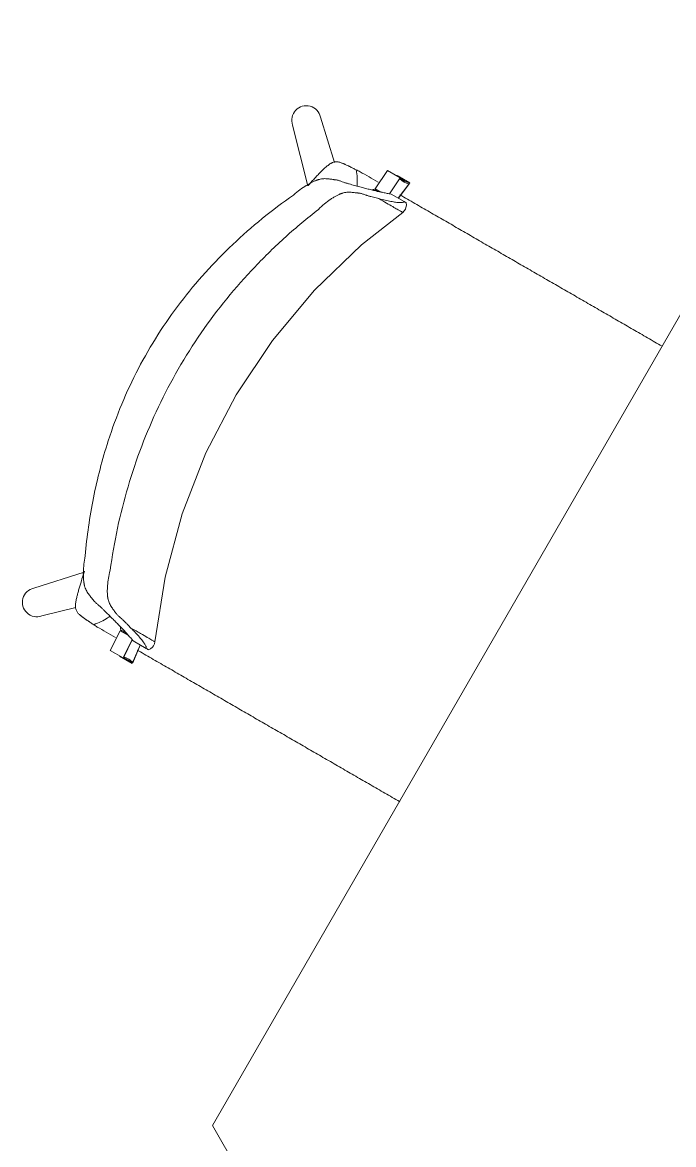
# Model space of a CAD drawing. Header units: millimetres. Extents: x 155927 to 295199, y -4084 to 97293.
# Drawn here: x 174905 to 175493, y 24192 to 25206 of the extents above; entities that cross this region are included whole.
import ezdxf

# ---------------------------------------------------------------- set-up
doc = ezdxf.new("R2010")
doc.units = ezdxf.units.MM
doc.header["$MEASUREMENT"] = 0
doc.layers.add('I-FURN', color=8, linetype='CONTINUOUS', lineweight=9)

msp = doc.modelspace()

# ---------------------------------------------------------------- linework, layer by layer
at = {"layer": 'I-FURN'}
for p, q in [((175651.8, 25205.5), (175076.8, 24209.6)), ((175187.2, 25079.1), (175174.4, 25119.9)), ((175149.3, 25112.8), (175163.1, 25057.9)), ((175223.9, 25055.4), (175235, 25071.9)), ((175235, 25071.9), (175246.5, 25065.3)), ((175246.5, 25065.3), (175236.8, 25050.8)), ((175255.1, 25060.7), (175243.6, 25067.3)), ((175244.7, 25046.8), (175255.1, 25060.7)), ((175244.8, 25046.8), (175254.6, 25059.9)), ((175226, 25053), (175223.4, 25054.5)), ((175229, 25052.4), (175223.9, 25055.4)), ((175238.3, 25050.5), (175250.1, 25043.7)), ((175251.1, 25036.9), (175251.7, 25038.3)), ((175251.7, 25038.3), (175252.1, 25040.5)), ((175252.1, 25040.5), (175251.9, 25042.7)), ((175211.6, 25004.7), (175248.7, 25034)), ((175248.7, 25034), (175250.1, 25035.3)), ((175250.1, 25035.3), (175251.1, 25036.9)), ((175169, 24963.7), (175211.6, 25004.7)), ((175131, 24918.4), (175169, 24963.7)), ((175098.2, 24869.2), (175131, 24918.4)), ((175070.9, 24816.8), (175098.2, 24869.2)), ((175049.4, 24761.7), (175070.9, 24816.8)), ((175034, 24704.6), (175049.4, 24761.7)), ((174961, 24709), (174915.6, 24694.7)), ((175024.8, 24646.2), (175034, 24704.6)), ((174922.7, 24669.6), (174953.5, 24677.3)), ((174984.6, 24638.4), (174993.4, 24656.3)), ((174993.4, 24656.3), (175001.1, 24651.9)), ((174993.9, 24657.1), (174999, 24654.1)), ((175004.3, 24648.2), (174996.2, 24631.7)), ((175004.3, 24648.1), (174996.7, 24632.5)), ((175004.4, 24626.6), (175011.6, 24643.3)), ((175004.9, 24627.4), (175011.7, 24643.3)), ((175005.3, 24647), (175017.1, 24640.2)), ((175023.5, 24642.7), (175022.6, 24641.5)), ((175024.4, 24644.4), (175023.5, 24642.7)), ((175024.8, 24646.2), (175024.4, 24644.4)), ((174996.2, 24631.7), (174984.6, 24638.4)), ((174992.9, 24633.2), (175004.4, 24626.6)), ((175020.9, 24640), (175018.9, 24639.1)), ((175022.6, 24641.5), (175020.9, 24640)), ((175076.8, 24209.6), (175651.8, 23213.7))]:
    msp.add_line(p, q, dxfattribs=at)
for centre, start, end in [((175161.6, 25117.2), 11.9662, 199.5824), ((174918.3, 24681.9), 101.9896, 289.6059)]:
    msp.add_arc(centre, 13.1, start, end, dxfattribs=at)
for centre, start_param, end_param in [((175247.1, 25084.3), 0.238848, 0.322489), ((175258.2, 25076.8), 6.026179, 6.605675), ((175258.7, 25077.7), 6.026179, 6.605675), ((174992, 24615.8), 2.819103, 3.398599), ((174991.5, 24615), 2.819103, 3.398599)]:
    msp.add_ellipse(centre, major_axis=(-8.7, -15.1), ratio=0.978487, start_param=start_param, end_param=end_param, dxfattribs=at)
for points, knots in [([(175163.2, 25058.3), (175164.8, 25060), (175167.4, 25062.9), (175170.5, 25066.2), (175172.2, 25068), (175173.6, 25069.4), (175174.8, 25070.6), (175175.9, 25071.8), (175177.1, 25072.9), (175178.4, 25074.2), (175179.9, 25075.4), (175181.3, 25076.5), (175182.4, 25077.4), (175183.3, 25078), (175184, 25078.4), (175184.7, 25078.7), (175185.7, 25079.2), (175187, 25079.6), (175188.5, 25079.8), (175189.9, 25079.7), (175191.1, 25079.4), (175192.5, 25079.1), (175193.6, 25078.6), (175194.4, 25078.3), (175194.9, 25078.1), (175195.3, 25078), (175195.7, 25077.8), (175196.1, 25077.6), (175196.9, 25077.2), (175198.1, 25076.7), (175199.2, 25076.2), (175200.1, 25075.8), (175200.8, 25075.4), (175201.5, 25075), (175202.5, 25074.6), (175204.3, 25073.7), (175205.8, 25072.9), (175206.7, 25072.4)], [0, 0, 0, 0, 0.125, 0.1875, 0.21875, 0.25, 0.28125, 0.3125, 0.34375, 0.375, 0.40625, 0.4375, 0.46875, 0.484375, 0.5, 0.515625, 0.53125, 0.5625, 0.59375, 0.625, 0.65625, 0.6875, 0.71875, 0.734375, 0.742188, 0.75, 0.757812, 0.765625, 0.78125, 0.8125, 0.84375, 0.859375, 0.875, 0.890625, 0.90625, 0.9375, 1, 1, 1, 1]), ([(175207.6, 25057.3), (175207.6, 25057.7), (175207.8, 25060.3), (175207.7, 25065.3), (175207.2, 25070), (175206.7, 25072.4)], [0.93933321, 0.93933321, 0.93933321, 0.93933321, 0.94444444, 0.97222222, 1, 1, 1, 1]), ([(175150, 25049.7), (175152, 25051.5), (175156, 25054.6), (175160.7, 25057.8), (175164.3, 25059.9), (175166.9, 25061.3), (175169, 25062.2), (175170.4, 25062.8), (175171.2, 25063.1), (175171.8, 25063.3), (175172.4, 25063.5), (175173.2, 25063.7), (175174.5, 25064.1), (175176.3, 25064.4), (175178.4, 25064.5), (175180.3, 25064.4), (175182.2, 25064.2), (175183.9, 25064), (175185.3, 25063.8), (175186.3, 25063.6), (175186.9, 25063.5), (175187.3, 25063.5), (175187.7, 25063.4), (175188.2, 25063.4), (175189.1, 25063.2), (175190.3, 25063), (175191.6, 25062.6), (175193.3, 25062), (175194.9, 25061.4), (175196.5, 25060.8), (175197.8, 25060.4), (175199.1, 25060.1), (175200.8, 25059.6), (175203.7, 25058.8), (175207.7, 25057.7), (175212.2, 25056.5), (175216.5, 25055.4), (175220.6, 25054.3), (175224.4, 25053.4), (175227.8, 25052.6), (175229.9, 25052.2), (175230.9, 25052)], [0, 0, 0, 0, 0.035714, 0.071429, 0.089286, 0.107143, 0.125, 0.133929, 0.138393, 0.142857, 0.147321, 0.151786, 0.160714, 0.178571, 0.196429, 0.214286, 0.232143, 0.25, 0.267857, 0.276786, 0.28125, 0.285714, 0.290179, 0.294643, 0.303571, 0.321429, 0.339286, 0.357143, 0.392857, 0.410714, 0.428571, 0.446429, 0.464286, 0.5, 0.571429, 0.642857, 0.714286, 0.785714, 0.857143, 0.928571, 1, 1, 1, 1]), ([(174961.9, 24723.9), (174963.4, 24741.5), (174968.4, 24776.5), (174983.2, 24833.7), (175008.1, 24893.9), (175046.3, 24953.7), (175086.1, 24997.6), (175121.5, 25028.7), (175140.3, 25042.9), (175150, 25049.7)], [-1, -1, -1, -1, -0.863636, -0.727273, -0.545455, -0.363636, -0.181818, -0.090909, 0, 0, 0, 0]), ([(175227.1, 25046.5), (175225.5, 25046.9), (175223.2, 25047.5), (175220.4, 25048.2), (175218.8, 25048.6), (175217.6, 25049), (175216.4, 25049.3), (175215, 25049.8), (175213.6, 25050.3), (175212.2, 25050.8), (175211, 25051.1), (175210, 25051.3), (175209.1, 25051.5), (175208.7, 25051.5), (175208.3, 25051.5), (175207.9, 25051.6), (175207.4, 25051.6), (175206.4, 25051.7), (175205, 25051.9), (175203.2, 25052.1), (175201.4, 25052.2), (175199.4, 25052.2), (175197.3, 25052.1), (175195.5, 25051.7), (175194.2, 25051.4), (175193.5, 25051.1), (175192.9, 25050.9), (175192.3, 25050.7), (175191.6, 25050.3), (175190.2, 25049.7), (175188.2, 25048.7), (175185.8, 25047.3), (175182.4, 25045.1), (175178.1, 25041.8), (175174.4, 25038.5), (175172.6, 25036.7)], [0, 0, 0, 0, 0.125, 0.1875, 0.21875, 0.25, 0.28125, 0.3125, 0.375, 0.40625, 0.4375, 0.46875, 0.484375, 0.492188, 0.5, 0.507812, 0.515625, 0.53125, 0.5625, 0.59375, 0.625, 0.65625, 0.6875, 0.71875, 0.734375, 0.742188, 0.75, 0.757812, 0.765625, 0.78125, 0.8125, 0.84375, 0.875, 0.9375, 1, 1, 1, 1]), ([(175223.9, 25055.3), (175223.5, 25055.2), (175222.8, 25054.9), (175222, 25054.5), (175221.8, 25054.4)], [-0.8741323, -0.8741323, -0.8741323, -0.8741323, -0.6666667, -0.5355959, -0.5355959, -0.5355959, -0.5355959]), ([(175246.2, 25049.9), (175246.8, 25049.6), (175249.6, 25047.9), (175254.7, 25045), (175261.4, 25041.1), (175268.1, 25037.2), (175276.9, 25032.2), (175287.6, 25026), (175298.2, 25019.9), (175306.8, 25014.9), (175313.3, 25011.1), (175319.9, 25007.3), (175328.6, 25002.3), (175339.4, 24996.1), (175352.3, 24988.6), (175365.4, 24981.1), (175378.5, 24973.5), (175391.5, 24966), (175402.3, 24959.8), (175411.1, 24954.7), (175417.7, 24950.9), (175424.3, 24947.1), (175433, 24942.1), (175443.8, 24935.8), (175454.6, 24929.6), (175463.3, 24924.6), (175469.9, 24920.7), (175476.5, 24916.9), (175480.9, 24914.4), (175483.2, 24913.1), (175483.2, 24913)], [-0.8977274, -0.8977274, -0.8977274, -0.8977274, -0.8928571, -0.875, -0.8571429, -0.8392857, -0.8214286, -0.7857143, -0.75, -0.7321429, -0.7142857, -0.6964286, -0.6785714, -0.6428571, -0.6071429, -0.5714286, -0.5357143, -0.5, -0.4642857, -0.4464286, -0.4285714, -0.4107143, -0.3928571, -0.3571429, -0.3214286, -0.3035714, -0.2857143, -0.2678571, -0.25, -0.2492433, -0.2492433, -0.2492433, -0.2492433]), ([(175227.1, 25046.5), (175229.7, 25045), (175234.4, 25042.3), (175239.9, 25039.1), (175244, 25036.7), (175246.3, 25035.4), (175247.6, 25034.7), (175248.2, 25034.3), (175248.6, 25034.1), (175248.7, 25034), (175248.7, 25034)], [0, 0, 0, 0, 0.1111111, 0.2222222, 0.3333333, 0.4444444, 0.5, 0.5555556, 0.6111111, 0.6625707, 0.6625707, 0.6625707, 0.6625707]), ([(175172.6, 25036.7), (175162.4, 25028.8), (175142.7, 25012.3), (175105.7, 24976.3), (175064.9, 24926.4), (175026.2, 24859.2), (175003.3, 24798.9), (174990.6, 24748.9), (174986.2, 24723.6), (174984.4, 24710.8)], [-1, -1, -1, -1, -0.9, -0.8, -0.6, -0.4, -0.2, -0.1, 0, 0, 0, 0]), ([(175000.4, 24652.6), (174999.1, 24654.2), (174996.8, 24656.7), (174993.2, 24660.5), (174990.2, 24663.5), (174987.1, 24666.6), (174983.8, 24669.9), (174980.8, 24672.8), (174978.4, 24675.3), (174976.8, 24676.8), (174975.5, 24678), (174974.2, 24679.1), (174972.9, 24680.2), (174971.6, 24681.4), (174970.6, 24682.4), (174969.7, 24683.3), (174969.1, 24684), (174968.8, 24684.4), (174968.6, 24684.7), (174968.3, 24685), (174968, 24685.5), (174967.4, 24686.2), (174966.5, 24687.4), (174965.4, 24688.8), (174964.3, 24690.3), (174963.3, 24691.9), (174962.4, 24693.8), (174961.7, 24695.5), (174961.3, 24696.8), (174961.1, 24697.6), (174961, 24698.2), (174960.9, 24698.8), (174960.7, 24699.7), (174960.5, 24701.2), (174960.3, 24703.5), (174960.2, 24706.4), (174960.2, 24710.6), (174960.6, 24716.2), (174961.4, 24721.2), (174961.9, 24723.9)], [0, 0, 0, 0, 0.142857, 0.214286, 0.285714, 0.357143, 0.428571, 0.5, 0.535714, 0.571429, 0.589286, 0.607143, 0.642857, 0.660714, 0.678571, 0.696429, 0.705357, 0.709821, 0.714286, 0.71875, 0.723214, 0.732143, 0.75, 0.767857, 0.785714, 0.803571, 0.821429, 0.839286, 0.848214, 0.852679, 0.857143, 0.861607, 0.866071, 0.875, 0.892857, 0.910714, 0.928571, 0.964286, 1, 1, 1, 1]), ([(174969.6, 24661.7), (174968.7, 24662.3), (174967.3, 24663.2), (174965.7, 24664.3), (174964.8, 24664.9), (174964.1, 24665.4), (174963.4, 24665.8), (174962.6, 24666.4), (174961.6, 24667.1), (174960.6, 24667.8), (174959.8, 24668.3), (174959.4, 24668.6), (174959.1, 24668.9), (174958.8, 24669.1), (174958.4, 24669.4), (174957.7, 24670), (174956.7, 24670.8), (174955.7, 24671.7), (174954.9, 24672.7), (174954.2, 24673.9), (174953.6, 24675.2), (174953.3, 24676.5), (174953.1, 24677.6), (174953.1, 24678.4), (174953.1, 24679.2), (174953.2, 24680.3), (174953.3, 24681.8), (174953.6, 24683.5), (174954, 24685.4), (174954.4, 24687.1), (174954.8, 24688.7), (174955.2, 24690.3), (174955.7, 24692), (174956.2, 24693.8), (174956.9, 24696.2), (174958.2, 24700.6), (174959.4, 24704.2), (174960.1, 24706.5)], [0, 0, 0, 0, 0.0625, 0.09375, 0.109375, 0.125, 0.140625, 0.15625, 0.1875, 0.21875, 0.234375, 0.242188, 0.25, 0.257812, 0.265625, 0.28125, 0.3125, 0.34375, 0.375, 0.40625, 0.4375, 0.46875, 0.484375, 0.5, 0.515625, 0.53125, 0.5625, 0.59375, 0.625, 0.65625, 0.6875, 0.71875, 0.75, 0.78125, 0.8125, 0.875, 1, 1, 1, 1]), ([(174984.4, 24710.8), (174983.8, 24708.3), (174982.8, 24703.5), (174982.1, 24698.1), (174981.9, 24694.1), (174981.8, 24691.3), (174982, 24689), (174982.1, 24687.5), (174982.2, 24686.7), (174982.3, 24686.1), (174982.4, 24685.5), (174982.6, 24684.7), (174982.9, 24683.4), (174983.5, 24681.7), (174984.4, 24679.8), (174985.4, 24678.1), (174986.4, 24676.6), (174987.5, 24675.1), (174988.3, 24674), (174988.9, 24673.2), (174989.2, 24672.8), (174989.4, 24672.5), (174989.6, 24672.2), (174989.9, 24671.8), (174990.4, 24671.1), (174991.2, 24670.3), (174992, 24669.5), (174993.2, 24668.4), (174994.3, 24667.5), (174995.4, 24666.5), (174996.3, 24665.7), (174997.2, 24664.8), (174998.4, 24663.7), (175000.4, 24661.6), (175002.1, 24659.9), (175003.2, 24658.7)], [0, 0, 0, 0, 0.0625, 0.125, 0.15625, 0.1875, 0.21875, 0.234375, 0.242188, 0.25, 0.257812, 0.265625, 0.28125, 0.3125, 0.34375, 0.375, 0.40625, 0.4375, 0.46875, 0.484375, 0.492188, 0.5, 0.507812, 0.515625, 0.53125, 0.5625, 0.59375, 0.625, 0.6875, 0.71875, 0.75, 0.78125, 0.8125, 0.875, 1, 1, 1, 1]), ([(174969.6, 24661.7), (174971.9, 24662.6), (174976.3, 24664.4), (174981.1, 24667.1), (174983.6, 24668.9), (174984.4, 24669.4)], [0, 0, 0, 0, 0.02777778, 0.05555556, 0.06696683, 0.06696683, 0.06696683, 0.06696683]), ([(174993.7, 24659.9), (174993.7, 24659.4), (174993.8, 24658.4), (174993.9, 24657.5), (174994, 24657)], [-0.5281276, -0.5281276, -0.5281276, -0.5281276, -0.3333333, -0.1189454, -0.1189454, -0.1189454, -0.1189454]), ([(175024.8, 24646.2), (175024.8, 24646.2), (175024.7, 24646.3), (175024.3, 24646.6), (175023.5, 24647), (175021.8, 24648), (175018.4, 24650), (175012.1, 24653.6), (175006.5, 24656.8), (175003.2, 24658.7)], [0.3374293, 0.3374293, 0.3374293, 0.3374293, 0.3888889, 0.4444444, 0.5138889, 0.5833333, 0.7222222, 0.8611111, 1, 1, 1, 1]), ([(175246, 24501.9), (175245.9, 24502), (175241.5, 24504.5), (175232.7, 24509.6), (175219.4, 24517.3), (175206.3, 24524.8), (175195.4, 24531.1), (175186.7, 24536.2), (175180, 24540), (175173.4, 24543.8), (175164.8, 24548.8), (175154.1, 24555), (175143.4, 24561.2), (175134.7, 24566.2), (175128.2, 24569.9), (175121.6, 24573.7), (175113, 24578.7), (175102.2, 24584.9), (175091.4, 24591.2), (175082.7, 24596.2), (175076, 24600.1), (175069.4, 24603.9), (175060.7, 24608.9), (175049.8, 24615.2), (175036.8, 24622.7), (175023.4, 24630.4), (175014.1, 24635.8), (175009.3, 24638.6), (175008.9, 24638.8)], [-0.7503695, -0.7503695, -0.7503695, -0.7503695, -0.75, -0.7142857, -0.6785714, -0.6428571, -0.6071429, -0.5892857, -0.5714286, -0.5535714, -0.5357143, -0.5, -0.4642857, -0.4464286, -0.4285714, -0.4107143, -0.3928571, -0.3571429, -0.3214286, -0.3035714, -0.2857143, -0.2678571, -0.25, -0.2142857, -0.1785714, -0.1428571, -0.1071429, -0.103964, -0.103964, -0.103964, -0.103964])]:
    msp.add_open_spline(points, degree=3, knots=knots, dxfattribs=at)
for points in [[(175206.7, 25072.4), (175207.3, 25072.2), (175208.4, 25071.6), (175209.6, 25071), (175210.2, 25070.7)], [(175210.2, 25070.7), (175215.5, 25067.6), (175221, 25064.5), (175226.6, 25061.2)], [(175230.9, 25052), (175232.3, 25051.7), (175234.8, 25051.2), (175237.2, 25050.7), (175238.3, 25050.5)], [(175250.1, 25043.7), (175249.8, 25043.4), (175248.7, 25043), (175246.1, 25042.8), (175242.5, 25043.1), (175238.1, 25043.9), (175233, 25045), (175229.2, 25045.9), (175227.1, 25046.5)], [(175251.3, 25043.1), (175251.6, 25042.9), (175252, 25042.6), (175251.9, 25042.7), (175251.3, 25043), (175250.6, 25043.4), (175250.1, 25043.7)], [(174961.4, 24710), (174960.9, 24708.8), (174960.5, 24707.7), (174960.1, 24706.5)], [(174960.1, 24706.5), (174960.5, 24707.7), (174960.9, 24708.8), (174961.3, 24710)], [(174972.8, 24659.6), (174972.3, 24660), (174971.2, 24660.7), (174970.1, 24661.4), (174969.6, 24661.7)], [(174989.2, 24650.2), (174983.6, 24653.4), (174978.1, 24656.6), (174972.8, 24659.6)], [(175005.3, 24647), (175004.6, 24647.8), (175003, 24649.7), (175001.3, 24651.6), (175000.4, 24652.6)], [(175003.2, 24658.7), (175004.7, 24657.2), (175007.5, 24654.4), (175011, 24650.5), (175013.8, 24647), (175015.9, 24644.1), (175017, 24641.8), (175017.2, 24640.6), (175017.1, 24640.2)], [(175017.1, 24640.2), (175017.6, 24639.9), (175018.3, 24639.5), (175018.9, 24639.1), (175019, 24639.1), (175018.6, 24639.3), (175018.3, 24639.5)]]:
    msp.add_open_spline(points, degree=3, dxfattribs=at)

doc.saveas('drawing.dxf')
